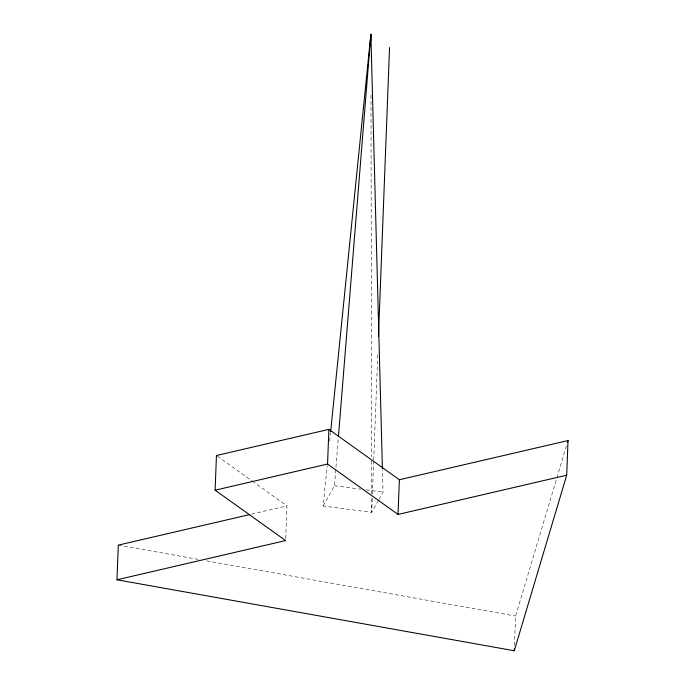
<?xml version="1.0" encoding="UTF-8"?>
<svg xmlns="http://www.w3.org/2000/svg" width="685" height="685" viewBox="0 0 685 685"><rect width="100%" height="100%" fill="white"/><g stroke="black" fill="none" stroke-linecap="round" stroke-linejoin="round"><path stroke-width="0.51" stroke-dasharray="3.42 2.57" d="M285.705 538.478L286.955 505.898L253.878 482.266M372.238 498.457L371.698 512.346L323.14 506.001L327.224 465.629M372.4 494.176L373.667 461.065M373.71 459.995L377.812 353.16M514.469 645.493L515.599 616.072L566.803 444.633M323.14 506.001L334.468 485.733L338.244 438.879M329.699 441.191L330.555 432.689M378.394 500.367L371.698 512.346L371.672 498.44M378.908 499.442L383.026 492.078L382.435 469.61M251.558 514.135L286.955 505.898M334.468 485.733L360.858 489.184M366.141 489.869L383.026 492.078M118.308 545.114L198.188 559.38M206.596 560.887L515.599 616.072M217.325 456.142L253.005 481.641M370.979 95.215L371.604 456.724M371.612 461.005L371.672 494.159"/><path stroke-width="1.03" d="M116.981 579.793L285.619 540.576L215.124 490.195L216.451 455.516L328.886 429.375L399.381 479.757L568.019 440.549L566.692 475.219L514.272 650.75L116.981 579.793L118.308 545.114L249.477 514.615M566.692 475.219L398.045 514.435L327.55 464.045L328.886 429.375M378.471 336.061L389.551 47.608M398.045 514.435L399.381 479.757M514.272 650.75L514.349 648.652M338.416 436.756L370.868 34.25L382.401 468.54M330.667 431.627L370.868 34.25L370.876 40.663M567.411 442.587L568.019 440.549M215.124 490.195L327.55 464.045"/></g></svg>
